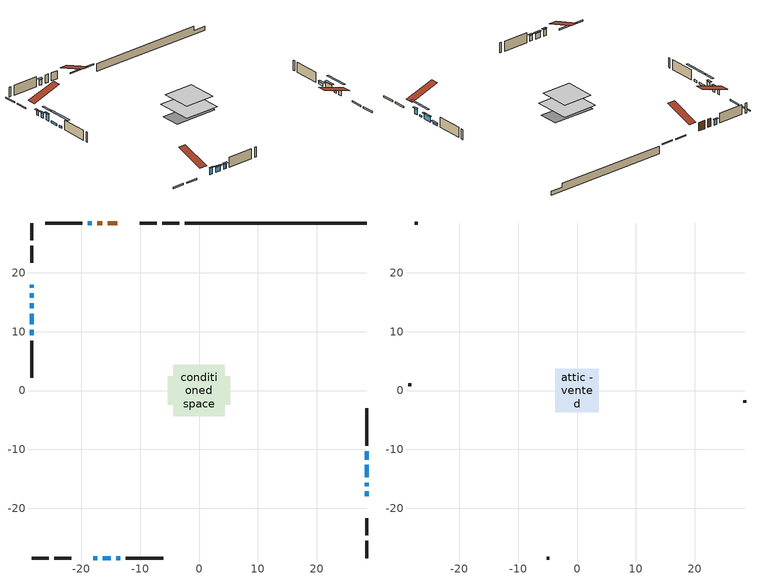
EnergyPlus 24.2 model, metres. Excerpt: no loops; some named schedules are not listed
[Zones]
conditioned space
 floor adiabatic (AdiabaticFloorConstruction): -4.41,-4.41 -4.41,4.41 4.41,4.41 4.41,-4.41 z0.84
 floor foundation (Slab1 construction): -5.32,-2.4 -5.32,2.4 5.32,2.4 5.32,-2.4 z-1.08
 wall outside (RimJoist1 construction): -3.37,28.45 -6.26,28.45 / -28.45,-28.45 -25.55,-28.45 / -28.45,28.45 -28.45,25.55 / 28.45,-28.45 28.45,-25.55 z0.84:1.14
 wall outside (RimJoist2 construction): -7.19,28.45 -10.09,28.45 / -24.62,-28.45 -21.73,-28.45 / -28.45,24.62 -28.45,21.73 / 28.45,-24.62 28.45,-21.73 z0.84:1.14
 wall outside (AdiabaticWallConstruction 1): -13.85,28.45 -15.49,28.45 / -16.42,28.45 -17.25,28.45 z0.84:2.87
 wall outside (AdiabaticWallConstruction): 28.45,-17.97 28.45,-17.15 z0.84:2.31; -17.97,-28.45 -17.26,-28.45 z0.84:2.37; -28.45,17.97 -28.45,17.46 z0.84:2.06; -28.45,16.53 -28.45,15.71 / 28.45,-14.71 28.45,-12.65 / -18.18,28.45 -18.86,28.45 / -16.33,-28.45 -14.96,-28.45 / -14.03,-28.45 -13.34,-28.45 z0.84:2.16; -28.45,14.79 -28.45,13.95 z0.84:2.57; 28.45,-16.23 28.45,-15.64 z0.84:1.28; -28.45,13.02 -28.45,11.24 z0.84:1.27; -28.45,10.31 -28.45,9.42 z0.84:1.32; 28.45,-11.72 28.45,-10.3 z0.84:1.35
 wall outside (Wall1 construction): -19.79,28.45 -26.15,28.45 / -12.41,-28.45 -6.05,-28.45 / -28.45,8.49 -28.45,2.13 / 28.45,-9.37 28.45,-3.01 z0.84:3.28
 wall foundation (FoundationWall1 construction): -2.44,28.45,-1.08 -2.44,28.45,0.84 25.36,28.45,0.84 25.36,28.45,-0.18 28.45,28.45,-0.18 28.45,28.45,-1.08
 window (WindowConstruction): 28.45,-17.97 28.45,-17.15 z0.84:2.31
 window (WindowConstruction 6): -17.97,-28.45 -17.26,-28.45 z0.84:2.36
 window (WindowConstruction 7): -28.45,17.97 -28.45,17.46 z0.84:2.06
 window (WindowConstruction 8): -28.45,16.53 -28.45,15.72 z0.84:2.16
 window (WindowConstruction 9): -28.45,14.79 -28.45,13.95 z0.84:2.57
 window (WindowConstruction 10): 28.45,-16.22 28.45,-15.64 z0.84:1.27
 window (WindowConstruction 11): -28.45,13.02 -28.45,11.24 z0.84:1.27
 window (WindowConstruction 12): -28.45,10.31 -28.45,9.42 z0.84:1.32
 window (WindowConstruction 1): 28.45,-14.71 28.45,-12.65 z0.84:2.16
 window (WindowConstruction 2): 28.45,-11.72 28.45,-10.3 z0.84:1.35
 window (WindowConstruction 3): -18.18,28.45 -18.86,28.45 z0.84:2.16
 window (WindowConstruction 4): -16.33,-28.45 -14.96,-28.45 z0.84:2.16
 window (WindowConstruction 5): -14.03,-28.45 -13.34,-28.45 z0.84:2.16
 door (Door): -13.85,28.45 -15.49,28.45 z0.84:2.87
 door (Door 1): -16.42,28.45 -17.25,28.45 z0.84:2.87
 ceiling adiabatic (AdiabaticFloorConstruction): 4.41,-4.41 4.41,4.41 -4.41,4.41 -4.41,-4.41 z0.84
attic - vented
 floor to conditioned space (Floor1 construction Reversed): -3.71,-3.71 -3.71,3.71 3.71,3.71 3.71,-3.71 z3.28
 wall outside (Wall2 construction): -27.08,28.45 -27.52,28.45 / -5.12,-28.45 -4.68,-28.45 / -28.45,1.2 -28.45,0.76 / 28.45,-2.08 28.45,-1.65 z0.84:3.28
 roof outside (Roof1 construction): -12.92,28.45,3.28 -12.92,21.22,5.69 -11.02,21.22,5.69 -11.02,28.45,3.28; -18.9,-28.45,3.28 -18.9,-21.22,5.69 -20.8,-21.22,5.69 -20.8,-28.45,3.28; -28.45,18.9,3.28 -21.22,18.9,5.69 -21.22,20.8,5.69 -28.45,20.8,3.28; 28.45,-18.9,3.28 21.22,-18.9,5.69 21.22,-20.8,5.69 28.45,-20.8,3.28
shading: 28.45,-16.95 28.45,-18.17 28.86,-18.17 28.86,-16.95 z2.51; -17.06,-28.45 -18.17,-28.45 -18.17,-28.86 -17.06,-28.86 z2.57; -28.45,17.26 -28.45,18.17 -28.86,18.17 -28.86,17.26 z2.26; -28.45,15.51 -28.45,16.73 -28.86,16.73 -28.86,15.51 z2.36; -28.45,13.75 -28.45,14.99 -28.86,14.99 -28.86,13.75 z2.77; 28.45,-13 28.45,-18.86 28.86,-18.86 28.86,-13 z3.91; -28.45,8.6 -28.45,15.66 -28.86,15.66 -28.86,8.6 z3.91; -28.45,6.78 -28.45,12.95 -28.86,12.95 -28.86,6.78 z3.96; 28.45,-12.45 28.45,-14.91 28.86,-14.91 28.86,-12.45 z2.36; 28.45,-10.1 28.45,-11.92 28.86,-11.92 28.86,-10.1 z1.55; -19.06,28.45 -17.98,28.45 -17.98,28.86 -19.06,28.86 z2.36; -14.76,-28.45 -16.53,-28.45 -16.53,-28.86 -14.76,-28.86 z2.36; -13.14,-28.45 -14.23,-28.45 -14.23,-28.86 -13.14,-28.86 z2.36
[Building]
Building 1: Terrain=Suburbs
[Site:Location]
Erieau AUT_ON: Latitude {deg}=42.25; Longitude {deg}=-81.9; Time Zone {hr}=-5; Elevation {m}=178; Keep Site Location Information=Yes
[Site:GroundTemperature:Shallow]
5.2292, 3.30147, 3.1471, 4.0619, 7.73432, 11.3896, 14.5586, 16.5661, 16.7366, 15.1039, 12.0157, 8.47254
[Site:WaterMainsTemperature]
Calculation Method=Schedule; Temperature Schedule=mains temperature schedule
[Material] Roughness=Rough; Thermal Absorptance=0.9
Name | Thickness {m} | Conductivity {W/m-K} | Density {kg/m3} | Specific Heat {J/kg-K} | Solar Absorptance | Visible Absorptance
asphalt or fiberglass shingles | 0.00635 | 0.162714 | 1121.4 | 1465.45 | 0.4 | 0.4
ceiling stud and cavity | 0.1397 | 0.079977 | 65.682 | 1177.47 | 0.7 | 0.7
concrete 4.0 in. | 0.1016 | 1.803125 | 2242.8 | 837.4 | 0.7 | 0.7
concrete 8.0 in. | 0.2032 | 1.803125 | 2242.8 | 837.4 | 0.7 | 0.7
door material | 0.04445 | 0.188738 | 512.64 | 1214.23 | 0.7 | 0.7
door material 1 | 0.04445 | 0.20624 | 512.64 | 1214.23 | 0.7 | 0.7
floor covering | 0.0127 | 0.0433444 | 54.468 | 1339.84 | 0.6 | 0.6
floor rigid ins; wall rigid ins | 0.512978 | 0.029427 | 32.04 | 1214.23 | 0.7 | 0.7
floor stud and cavity | 0.1397 | 1.75129 | 37.0049 | 1207.88 | 0.7 | 0.7
furniture material conditioned space 1 | 0.1524 | 0.115458 | 640.8 | 1214.23 | 0.6 | 0.6
gypsum board | 0.0127 | 0.160291 | 801 | 837.4 | 0.6 | 0.6
gypsum board 1 | 0.0127 | 0.160291 | 801 | 837.4 | 0.7 | 0.7
osb sheathing 0.5 in. | 0.0127 | 0.115458 | 512.64 | 1214.23 | 0.7 | 0.7
osb sheathing 0.75 in. | 0.01905 | 0.115458 | 512.64 | 1214.23 | 0.7 | 0.7
osb sheathing 2.0 in. | 0.0508 | 0.115458 | 512.64 | 1214.23 | 0.7 | 0.7
rim joist stud and cavity | 0.0508 | 0.0285762 | 125.044 | 1163.47 | 0.6 | 0.6
rim joist stud and cavity 1 | 0.0508 | 0.153904 | 50.32683 | 1063.81 | 0.6 | 0.6
slab rigid ins | 0.00025908 | 0.029427 | 32.04 | 1214.23 | 0.7 | 0.7
wall stud and cavity | 0.1397 | 1.417 | 139.0536 | 1170.24 | 0.7 | 0.7
wall stud and cavity 1 | 0.0889 | 6.9971 | 50.32683 | 1063.81 | 0.6 | 0.6
wall stud and cavity 2 | 0.0889 | 0.380278 | 52.3479 | 1209.89 | 0.7 | 0.7
wall stud and cavity 3 | 0.0889 | 0.391764 | 83.0341 | 1211.67 | 0.7 | 0.7
wood siding | 0.0254 | 0.102417 | 544.68 | 1172.36 | 0.4 | 0.4
wood siding 1 | 0.00254 | 0.102417 | 544.68 | 1172.36 | 0.4 | 0.4
wood siding 2; wood siding 3; wood siding 4 | 0.0254 | 0.102417 | 544.68 | 1172.36 | 0.7 | 0.7
[WindowMaterial:SimpleGlazingSystem]
Name | U-Factor {W/m2-K} | Solar Heat Gain Coefficient
WindowMaterial | 5.6462 | 0.74
WindowMaterial 1 | 2.76916 | 0.63
WindowMaterial 10 | 2.74929 | 0.58
WindowMaterial 2 | 5.17039 | 0.65
WindowMaterial 3 | 5.54002 | 0.72
WindowMaterial 4 | 5.58942 | 0.73
WindowMaterial 5 | 5.33902 | 0.68
WindowMaterial 6 | 2.941204 | 0.65
WindowMaterial 7 | 2.929848 | 0.66
WindowMaterial 8 | 4.97506 | 0.61
WindowMaterial 9 | 5.135751 | 0.64
[Construction]
AdiabaticFloorConstruction: floor stud and cavity, floor rigid ins, osb sheathing 0.75 in., floor covering
AdiabaticWallConstruction: wood siding 3, wall rigid ins, wall stud and cavity 2, gypsum board
AdiabaticWallConstruction 1: wood siding 4, wall rigid ins, wall stud and cavity 2, gypsum board
Door: door material
Door 1: door material 1
Floor1 construction Reversed: gypsum board, ceiling stud and cavity
FoundationWall1 construction: concrete 8.0 in., gypsum board 1
furniture construction conditioned space 1: furniture material conditioned space 1
PartitionWallConstruction: gypsum board, wall stud and cavity 3, gypsum board
RimJoist1 construction: wood siding 2, osb sheathing 2.0 in., rim joist stud and cavity
RimJoist2 construction: wood siding 2, rim joist stud and cavity 1
Roof1 construction: asphalt or fiberglass shingles
Slab1 construction: slab rigid ins, concrete 4.0 in.
Wall1 construction: wood siding, osb sheathing 0.5 in., wall stud and cavity, gypsum board
Wall2 construction: wood siding 1, wall stud and cavity 1
WindowConstruction: WindowMaterial
WindowConstruction 1; WindowConstruction 4: WindowMaterial 1
WindowConstruction 10: WindowMaterial 8
WindowConstruction 11: WindowMaterial 9
WindowConstruction 12: WindowMaterial 10
WindowConstruction 2: WindowMaterial 2
WindowConstruction 3; WindowConstruction 5: WindowMaterial 3
WindowConstruction 6: WindowMaterial 4
WindowConstruction 7: WindowMaterial 5
WindowConstruction 8: WindowMaterial 6
WindowConstruction 9: WindowMaterial 7
[Zone] Multiplier=1; Part of Total Floor Area=Yes
Name | Volume {m3}
attic - vented | 21.5271
conditioned space | 244
[Space]
Name | Zone | Volume {m3}
attic - vented 1 | attic - vented | 21.5271
conditioned space 1 | conditioned space | 244
[ZoneInfiltration:EffectiveLeakageArea]
infil attic - vented 1: Zone or Space=attic - vented 1; Schedule=Always On Discrete; Effective Air Leakage Area {cm2}=2642.4; Stack Coefficient=0.000337072; Wind Coefficient=1.24046e-05
[ZoneMixing]
whole house fan mix: Zone or Space=attic - vented; Schedule=Always On Continuous; Design Flow Rate Calculation Method=Flow/Zone; Design Flow Rate {m3/s}=0; Source Zone or Space=conditioned space
[SurfaceProperty:ExposedFoundationPerimeter]
Slab1: Exposed Perimeter Calculation Method=TotalExposedPerimeter; Total Exposed Perimeter {m}=30.888
[InternalMass] Zone or ZoneList=conditioned space; Space or SpaceList=conditioned space 1
Name | Construction | Surface Area {m2}
furniture mass conditioned space 1 | furniture construction conditioned space 1 | 51.5601
partition wall mass | PartitionWallConstruction | 128.9
[Lights]
interior lighting: Zone or ZoneList or Space or SpaceList=conditioned space 1; Schedule=interior lighting schedule; Design Level Calculation Method=LightingLevel; Lighting Level {W}=343.2; Return Air Fraction=0; Fraction Radiant=0.6; Fraction Visible=0.2; Fraction Replaceable=1
[People]
occupants: Zone or ZoneList or Space or SpaceList=conditioned space 1; Number of People Schedule=occupants schedule; Number of People Calculation Method=People; Number of People=3; Fraction Radiant=0.314171; Sensible Heat Fraction=0.56303; Activity Level Schedule=occupants activity schedule; Carbon Dioxide Generation Rate {m3/s-W}=0; Enable ASHRAE 55 Comfort Warnings=No; Mean Radiant Temperature Calculation Type=EnclosureAveraged
[ElectricEquipment] Zone or ZoneList or Space or SpaceList=conditioned space 1; Design Level Calculation Method=EquipmentLevel
Name | Schedule | Design Level {W} | Fraction Latent | Fraction Radiant | Fraction Lost
clothes dryer | clothes dryer schedule | 140.772 | 0.015 | 0.081 | 0.85
clothes washer | clothes washer schedule | 32.1985 | 0.03 | 0.162 | 0.7
cooking range | cooking range schedule | 215.147 | 0.08 | 0.432 | 0.2
dishwasher | dishwasher schedule | 66.8632 | 0.3 | 0.18 | 0.4
fridge | fridge schedule | 72.9452 | 0 | 0.6 | 0
mech vent house fan | mech vent house fan schedule | 0 | 0 | 0 | 1
mech vent house fan cfis | mech vent house fan cfis schedule | 0 | 0 | 0 | 0
misc plug loads | misc plug loads schedule | 494.7 | 0.045 | 0.513 | 0.1
whole house fan | Always On Discrete | 0 | 0 | 0 | 1
[OtherEquipment] Zone or ZoneList or Space or SpaceList=conditioned space 1; Design Level Calculation Method=EquipmentLevel
Name | Fuel Type | Schedule | Design Level {W} | Fraction Latent | Fraction Radiant | Fraction Lost
clothes dryer 1 | Electricity | clothes dryer schedule | 0 | 0.015 | 0.081 | 0.85
cooking range 1 | Electricity | cooking range schedule | 0 | 0.08 | 0.432 | 0.2
general water use latent | None | general water use schedule | 62.594 | 1 | 0 | 0
general water use sensible | None | general water use schedule | -61.6891 | 0 | 0.6 | 0
mech vent house fan latent load | None | Always On Discrete | 0 | 1 | 0 | 0
mech vent house fan sensible load | None | Always On Discrete | 0 | 0 | 0 | 0
water heater energy adjustment1 | NaturalGas | Always On Discrete | 0.01 | 0 | 0 | 1
[ZoneInfiltration:DesignFlowRate] Zone or ZoneList or Space or SpaceList=conditioned space 1; Schedule=Always On Discrete; Design Flow Rate Calculation Method=Flow/Zone; Design Flow Rate {m3/s}=0
infil flow; natural vent flow; whole house fan flow
[AvailabilityManager:Scheduled]
furnace airloop Availability Manager: Schedule=Always On Discrete
[Foundation:Kiva]
Foundation Kiva 1: Initial Indoor Air Temperature {C}=18; Wall Height Above Grade {m}=0.839998; Wall Depth Below Slab {m}=0.2032
[Foundation:Kiva:Settings]
Soil Conductivity {W/m-K}=0.849921; Soil Density {kg/m3}=1842.3; Soil Specific Heat {J/kg-K}=418.7; Ground Solar Absorptivity=0.9; Ground Thermal Absorptivity=0.9; Ground Surface Roughness {m}=0.03; Far-Field Width {m}=40; Deep-Ground Boundary Condition=ZeroFlux; Deep-Ground Depth {m}=40; Minimum Cell Dimension {m}=0.2; Maximum Cell Growth Coefficient=3; Simulation Timestep=Timestep
[Exterior:Lights]
exterior lighting: Schedule=exterior lighting schedule; Design Level {W}=75.6
[EnergyManagementSystem:GlobalVariable]
furnace_airloop_Fan_RTF
infil_program_Qfan
infil_program_Qinf
natural_vent_program_Qnv
natural_vent_program_Qwhf
[EnergyManagementSystem:Sensor]
Name | Output:Variable or Output:Meter Index Key | Output:Variable or Output:Meter
airflow_gain | infil flow | Infiltration Sensible Heat Gain Energy
airflow_gain_1 | natural vent flow | Infiltration Sensible Heat Gain Energy
airflow_gain_2 | whole house fan flow | Infiltration Sensible Heat Gain Energy
airflow_loss | infil flow | Infiltration Sensible Heat Loss Energy
airflow_loss_1 | natural vent flow | Infiltration Sensible Heat Loss Energy
airflow_loss_2 | whole house fan flow | Infiltration Sensible Heat Loss Energy
clg_load_cond |  | Cooling:EnergyTransfer:Zone:CONDITIONED SPACE
clg_sp_s; clg_sp_s_1 | cooling setpoint | Schedule Value
clothes_dryer_exhaust_0_sch_s | clothes dryer exhaust 0 schedule | Schedule Value
cool_season | cooling season schedule | Schedule Value
htg_load_cond |  | Heating:EnergyTransfer:Zone:CONDITIONED SPACE
htg_sp_s; htg_sp_s_1 | heating setpoint | Schedule Value
ig_ee_conv | clothes dryer | Electric Equipment Convective Heating Energy
ig_ee_conv_2 | cooking range | Electric Equipment Convective Heating Energy
ig_ee_conv_4 | fridge | Electric Equipment Convective Heating Energy
ig_ee_conv_5 | misc plug loads | Electric Equipment Convective Heating Energy
ig_ee_conv_6 | whole house fan | Electric Equipment Convective Heating Energy
ig_ee_rad | clothes dryer | Electric Equipment Radiant Heating Energy
ig_ee_rad_2 | cooking range | Electric Equipment Radiant Heating Energy
ig_ee_rad_4 | fridge | Electric Equipment Radiant Heating Energy
ig_ee_rad_5 | misc plug loads | Electric Equipment Radiant Heating Energy
ig_ee_rad_6 | whole house fan | Electric Equipment Radiant Heating Energy
ig_lgt_conv | interior lighting | Lights Convective Heating Energy
ig_lgt_rad | interior lighting | Lights Radiant Heating Energy
ig_lgt_vis | interior lighting | Lights Visible Radiation Heating Energy
ig_oe_conv | clothes dryer 1 | Other Equipment Convective Heating Energy
ig_oe_conv_1 | cooking range 1 | Other Equipment Convective Heating Energy
ig_oe_conv_2 | general water use latent | Other Equipment Convective Heating Energy
ig_oe_conv_3 | general water use sensible | Other Equipment Convective Heating Energy
ig_oe_conv_4 | water heater energy adjustment1 | Other Equipment Convective Heating Energy
ig_oe_rad | clothes dryer 1 | Other Equipment Radiant Heating Energy
ig_oe_rad_1 | cooking range 1 | Other Equipment Radiant Heating Energy
ig_oe_rad_2 | general water use latent | Other Equipment Radiant Heating Energy
ig_oe_rad_3 | general water use sensible | Other Equipment Radiant Heating Energy
ig_oe_rad_4 | water heater energy adjustment1 | Other Equipment Radiant Heating Energy
ig_ppl_conv | occupants | People Convective Heating Energy
ig_ppl_rad | occupants | People Radiant Heating Energy
im_conv | furniture mass conditioned space 1 | Surface Inside Face Convection Heat Gain Energy
im_conv_1 | partition wall mass | Surface Inside Face Convection Heat Gain Energy
im_ig | furniture mass conditioned space 1 | Surface Inside Face Internal Gains Radiation Heat Gain Energy
im_ig_1 | partition wall mass | Surface Inside Face Internal Gains Radiation Heat Gain Energy
im_lgt | furniture mass conditioned space 1 | Surface Inside Face Lights Radiation Heat Gain Energy
im_lgt_1 | partition wall mass | Surface Inside Face Lights Radiation Heat Gain Energy
im_sol | furniture mass conditioned space 1 | Surface Inside Face Solar Radiation Heat Gain Energy
im_sol_1 | partition wall mass | Surface Inside Face Solar Radiation Heat Gain Energy
im_surf | furniture mass conditioned space 1 | Surface Inside Face Net Surface Thermal Radiation Heat Gain Energy
im_surf_1 | partition wall mass | Surface Inside Face Net Surface Thermal Radiation Heat Gain Energy
mv_conv | mech vent house fan | Electric Equipment Convective Heating Energy
mv_conv_1 | mech vent house fan cfis | Electric Equipment Convective Heating Energy
mv_conv_2 | mech vent house fan latent load | Other Equipment Convective Heating Energy
mv_conv_3 | mech vent house fan sensible load | Other Equipment Convective Heating Energy
mv_rad | mech vent house fan | Electric Equipment Radiant Heating Energy
mv_rad_1 | mech vent house fan cfis | Electric Equipment Radiant Heating Energy
mv_rad_2 | mech vent house fan latent load | Other Equipment Radiant Heating Energy
mv_rad_3 | mech vent house fan sensible load | Other Equipment Radiant Heating Energy
natural_vent_s | natural vent schedule | Schedule Value
out_pb_s |  | Site Outdoor Air Barometric Pressure
out_wt_s |  | Site Outdoor Air Humidity Ratio
site_vw_s |  | Site Wind Speed
ss_back_out | Window1 | Surface Window Shortwave from Zone Back Out Window Heat Transfer Rate
ss_back_out_1 | Window10 | Surface Window Shortwave from Zone Back Out Window Heat Transfer Rate
ss_back_out_10 | Window7 | Surface Window Shortwave from Zone Back Out Window Heat Transfer Rate
ss_back_out_11 | Window8 | Surface Window Shortwave from Zone Back Out Window Heat Transfer Rate
ss_back_out_12 | Window9 | Surface Window Shortwave from Zone Back Out Window Heat Transfer Rate
ss_back_out_2 | Window12 | Surface Window Shortwave from Zone Back Out Window Heat Transfer Rate
ss_back_out_3 | Window13 | Surface Window Shortwave from Zone Back Out Window Heat Transfer Rate
ss_back_out_4 | Window14 | Surface Window Shortwave from Zone Back Out Window Heat Transfer Rate
ss_back_out_5 | Window15 | Surface Window Shortwave from Zone Back Out Window Heat Transfer Rate
ss_back_out_6 | Window16 | Surface Window Shortwave from Zone Back Out Window Heat Transfer Rate
ss_back_out_7 | Window18 | Surface Window Shortwave from Zone Back Out Window Heat Transfer Rate
ss_back_out_8 | Window2 | Surface Window Shortwave from Zone Back Out Window Heat Transfer Rate
ss_back_out_9 | Window5 | Surface Window Shortwave from Zone Back Out Window Heat Transfer Rate
ss_conv | Door1 | Surface Inside Face Convection Heat Gain Energy
ss_conv_1 | Door3 | Surface Inside Face Convection Heat Gain Energy
ss_conv_10 | Window2 | Surface Inside Face Convection Heat Gain Energy
ss_conv_11 | Window5 | Surface Inside Face Convection Heat Gain Energy
ss_conv_12 | Window7 | Surface Inside Face Convection Heat Gain Energy
ss_conv_13 | Window8 | Surface Inside Face Convection Heat Gain Energy
ss_conv_14 | Window9 | Surface Inside Face Convection Heat Gain Energy
ss_conv_2 | Window1 | Surface Inside Face Convection Heat Gain Energy
ss_conv_3 | Window10 | Surface Inside Face Convection Heat Gain Energy
ss_conv_4 | Window12 | Surface Inside Face Convection Heat Gain Energy
ss_conv_5 | Window13 | Surface Inside Face Convection Heat Gain Energy
ss_conv_6 | Window14 | Surface Inside Face Convection Heat Gain Energy
ss_conv_7 | Window15 | Surface Inside Face Convection Heat Gain Energy
ss_conv_8 | Window16 | Surface Inside Face Convection Heat Gain Energy
ss_conv_9 | Window18 | Surface Inside Face Convection Heat Gain Energy
ss_ig | Door1 | Surface Inside Face Internal Gains Radiation Heat Gain Energy
ss_ig_1 | Door3 | Surface Inside Face Internal Gains Radiation Heat Gain Energy
ss_ig_10 | Window2 | Surface Inside Face Internal Gains Radiation Heat Gain Energy
ss_ig_11 | Window5 | Surface Inside Face Internal Gains Radiation Heat Gain Energy
ss_ig_12 | Window7 | Surface Inside Face Internal Gains Radiation Heat Gain Energy
ss_ig_13 | Window8 | Surface Inside Face Internal Gains Radiation Heat Gain Energy
ss_ig_14 | Window9 | Surface Inside Face Internal Gains Radiation Heat Gain Energy
ss_ig_2 | Window1 | Surface Inside Face Internal Gains Radiation Heat Gain Energy
ss_ig_3 | Window10 | Surface Inside Face Internal Gains Radiation Heat Gain Energy
ss_ig_4 | Window12 | Surface Inside Face Internal Gains Radiation Heat Gain Energy
ss_ig_5 | Window13 | Surface Inside Face Internal Gains Radiation Heat Gain Energy
ss_ig_6 | Window14 | Surface Inside Face Internal Gains Radiation Heat Gain Energy
ss_ig_7 | Window15 | Surface Inside Face Internal Gains Radiation Heat Gain Energy
ss_ig_8 | Window16 | Surface Inside Face Internal Gains Radiation Heat Gain Energy
ss_ig_9 | Window18 | Surface Inside Face Internal Gains Radiation Heat Gain Energy
ss_lgt | Door1 | Surface Inside Face Lights Radiation Heat Gain Energy
ss_lgt_1 | Door3 | Surface Inside Face Lights Radiation Heat Gain Energy
ss_sol | Door1 | Surface Inside Face Solar Radiation Heat Gain Energy
ss_sol_1 | Door3 | Surface Inside Face Solar Radiation Heat Gain Energy
ss_surf | Door1 | Surface Inside Face Net Surface Thermal Radiation Heat Gain Energy
ss_surf_1 | Door3 | Surface Inside Face Net Surface Thermal Radiation Heat Gain Energy
ss_surf_10 | Window2 | Surface Inside Face Net Surface Thermal Radiation Heat Gain Energy
ss_surf_11 | Window5 | Surface Inside Face Net Surface Thermal Radiation Heat Gain Energy
ss_surf_12 | Window7 | Surface Inside Face Net Surface Thermal Radiation Heat Gain Energy
ss_surf_13 | Window8 | Surface Inside Face Net Surface Thermal Radiation Heat Gain Energy
ss_surf_14 | Window9 | Surface Inside Face Net Surface Thermal Radiation Heat Gain Energy
ss_surf_2 | Window1 | Surface Inside Face Net Surface Thermal Radiation Heat Gain Energy
ss_surf_3 | Window10 | Surface Inside Face Net Surface Thermal Radiation Heat Gain Energy
ss_surf_4 | Window12 | Surface Inside Face Net Surface Thermal Radiation Heat Gain Energy
ss_surf_5 | Window13 | Surface Inside Face Net Surface Thermal Radiation Heat Gain Energy
ss_surf_6 | Window14 | Surface Inside Face Net Surface Thermal Radiation Heat Gain Energy
ss_surf_7 | Window15 | Surface Inside Face Net Surface Thermal Radiation Heat Gain Energy
ss_surf_8 | Window16 | Surface Inside Face Net Surface Thermal Radiation Heat Gain Energy
ss_surf_9 | Window18 | Surface Inside Face Net Surface Thermal Radiation Heat Gain Energy
ss_trans_in | Window1 | Surface Window Transmitted Solar Radiation Rate
ss_trans_in_1 | Window10 | Surface Window Transmitted Solar Radiation Rate
ss_trans_in_10 | Window7 | Surface Window Transmitted Solar Radiation Rate
ss_trans_in_11 | Window8 | Surface Window Transmitted Solar Radiation Rate
ss_trans_in_12 | Window9 | Surface Window Transmitted Solar Radiation Rate
ss_trans_in_2 | Window12 | Surface Window Transmitted Solar Radiation Rate
ss_trans_in_3 | Window13 | Surface Window Transmitted Solar Radiation Rate
ss_trans_in_4 | Window14 | Surface Window Transmitted Solar Radiation Rate
ss_trans_in_5 | Window15 | Surface Window Transmitted Solar Radiation Rate
ss_trans_in_6 | Window16 | Surface Window Transmitted Solar Radiation Rate
ss_trans_in_7 | Window18 | Surface Window Transmitted Solar Radiation Rate
ss_trans_in_8 | Window2 | Surface Window Transmitted Solar Radiation Rate
ss_trans_in_9 | Window5 | Surface Window Transmitted Solar Radiation Rate
ss_trans_out | Window1 | Surface Inside Face Initial Transmitted Diffuse Transmitted Out Window Solar Radiation Rate
ss_trans_out_1 | Window10 | Surface Inside Face Initial Transmitted Diffuse Transmitted Out Window Solar Radiation Rate
ss_trans_out_10 | Window7 | Surface Inside Face Initial Transmitted Diffuse Transmitted Out Window Solar Radiation Rate
ss_trans_out_11 | Window8 | Surface Inside Face Initial Transmitted Diffuse Transmitted Out Window Solar Radiation Rate
ss_trans_out_12 | Window9 | Surface Inside Face Initial Transmitted Diffuse Transmitted Out Window Solar Radiation Rate
ss_trans_out_2 | Window12 | Surface Inside Face Initial Transmitted Diffuse Transmitted Out Window Solar Radiation Rate
ss_trans_out_3 | Window13 | Surface Inside Face Initial Transmitted Diffuse Transmitted Out Window Solar Radiation Rate
ss_trans_out_4 | Window14 | Surface Inside Face Initial Transmitted Diffuse Transmitted Out Window Solar Radiation Rate
ss_trans_out_5 | Window15 | Surface Inside Face Initial Transmitted Diffuse Transmitted Out Window Solar Radiation Rate
ss_trans_out_6 | Window16 | Surface Inside Face Initial Transmitted Diffuse Transmitted Out Window Solar Radiation Rate
ss_trans_out_7 | Window18 | Surface Inside Face Initial Transmitted Diffuse Transmitted Out Window Solar Radiation Rate
ss_trans_out_8 | Window2 | Surface Inside Face Initial Transmitted Diffuse Transmitted Out Window Solar Radiation Rate
ss_trans_out_9 | Window5 | Surface Inside Face Initial Transmitted Diffuse Transmitted Out Window Solar Radiation Rate
s_conv | Floor1 | Surface Inside Face Convection Heat Gain Energy
s_conv_1 | FoundationWall1 | Surface Inside Face Convection Heat Gain Energy
